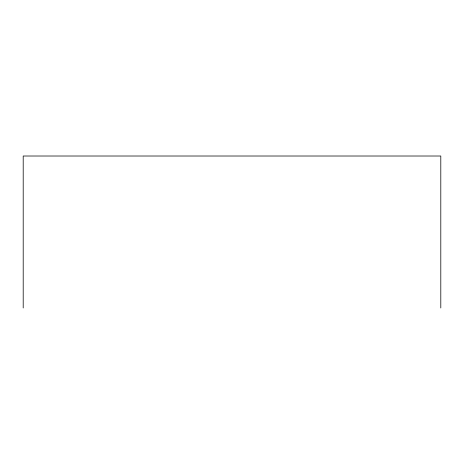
<?xml version="1.0" encoding="UTF-8"?>
<svg xmlns="http://www.w3.org/2000/svg" width="464" height="464" viewBox="0 0 464 464"><rect width="100%" height="100%" fill="white"/><g stroke="black" fill="none" stroke-linecap="round" stroke-linejoin="round"><path stroke-width="0.7" d="M440.8 307.986L440.8 156.014L23.2 156.014L23.2 307.986"/></g></svg>
